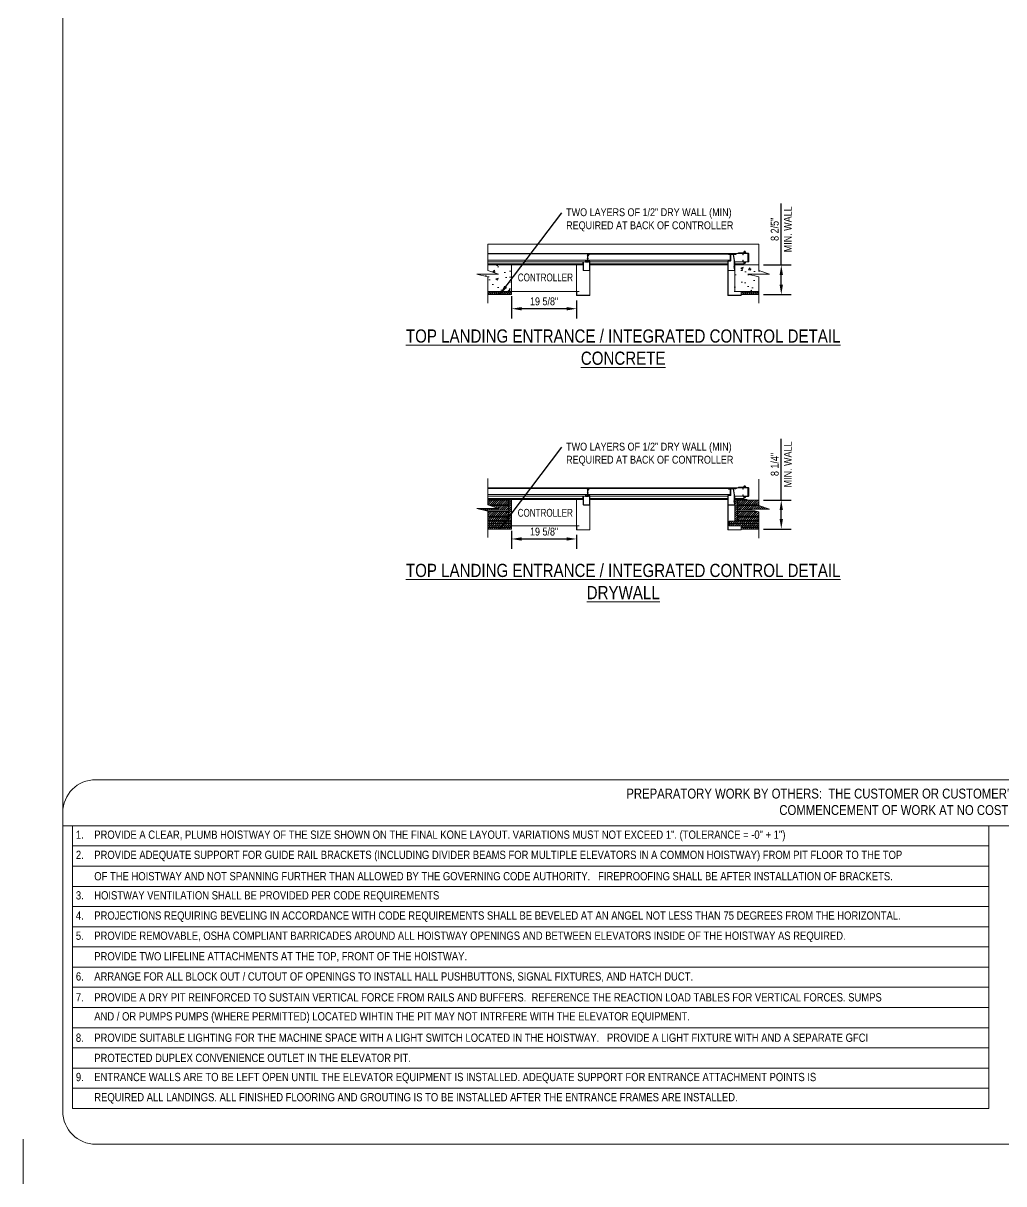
# Model space of a CAD drawing. Header units: inches. Extents: x -116 to 700, y -385 to 210.
# Drawn here: x -116.4 to 181.1, y -385 to -32.9 of the extents above; entities that cross this region are included whole.
import ezdxf
from ezdxf.enums import TextEntityAlignment as Align

# ---------------------------------------------------------------- set-up
doc = ezdxf.new("R2010")
doc.units = ezdxf.units.IN
doc.header["$MEASUREMENT"] = 0
doc.layers.get('0').update_dxf_attribs({"lineweight": 0})
for name, color, linetype, lineweight in [('kone-ARCH', 1, 'Continuous', 0), ('kone-DIMS', 7, 'Continuous', 0), ('kone-MECH', 150, 'Continuous', 0), ('kone-MISC', 11, 'Continuous', 0), ('kone-TITLEBLOCK', 100, 'Continuous', 15)]:
    doc.layers.add(name, color=color, linetype=linetype, lineweight=lineweight)
doc.styles.add('ZZ-DIMENSIONS', font='ArialN.TTF', dxfattribs={"height": 2.38})
doc.styles.add('ZZ-NOTES', font='ArialN.TTF', dxfattribs={"height": 2.375})
doc.styles.add('ZZ-TITLEBLOCK', font='ArialN.TTF', dxfattribs={"height": 3})
doc.dimstyles.new('ZZ-DIM', dxfattribs={"dimtxt": 2.38, "dimasz": 3, "dimexe": 3, "dimexo": 1.5, "dimgap": 1, "dimtad": 1, "dimdec": 3, "dimzin": 0, "dimdsep": 46, "dimlunit": 4, "dimtxsty": 'ZZ-DIMENSIONS', "dimcen": 1, "dimclrd": 256, "dimclre": 256, "dimadec": 0, "dimazin": 0, "dimtfac": 1, "dimtdec": 3, "dimtofl": 0, "dimtmove": 0, "dimatfit": 3, "dimfxl": 1, "dimfrac": 2, "dimtolj": 1, "dimtzin": 0, "dimarcsym": 0})
pattern_1 = [(45, (-220.55116, -301.3782), (-0.3197473, 0.3197473), [])]
pattern_2 = [(50, (-220.551, -301.378), (7.1726, -0.62752), [0.75, -8.25]), (355, (-220.551, -301.378), (-1.38751, 7.52192), [0.6, -6.6]), (100.4514, (-219.9534, -301.4305), (5.78509, 6.8944), [0.6374, -7.01142]), (46.1842, (-220.551, -299.378), (10.67241, -1.6552), [1.125, -12.375]), (96.6356, (-219.662, -299.516), (9.34662, 9.7412), [0.9561, -10.51714]), (351.184, (-220.551, -299.378), (9.34662, 9.7412), [0.9, -9.9]), (21, (-219.551, -299.878), (5.96907, -4.02619), [0.75, -8.25]), (326, (-219.551, -299.878), (2.43315, 7.2515), [0.6, -6.6]), (71.4514, (-219.054, -300.214), (8.40222, 3.22531), [0.6374, -7.01142]), (37.5, (-220.5512, -301.3782), (0.121599, 3.328939), [0, -6.52, 0, -6.7, 0, -6.625]), (7.5, (-220.551, -301.3782), (2.630695, 3.944117), [0, -3.82, 0, -6.37, 0, -2.525]), (327.5, (-222.7812, -301.3782), (5.338224, -0.225549), [0, -2.5, 0, -7.8, 0, -10.35]), (317.5, (-223.781, -301.378), (5.83186, 1.00105), [0, -3.25, 0, -5.18, 0, -7.35])]

# ---------------------------------------------------------------- blocks, each defined once
blk = doc.blocks.new('*T20')
at = {"layer": 'Defpoints', "color": 8, "linetype": 'ByBlock', "lineweight": 0, "transparency": 16777216}
for p, q in [((0, 0), (278, 0)), ((0, 0), (0, -85.75)), ((278, 0), (278, -85.75)), ((0, -6.125), (278, -6.125)), ((0, -12.25), (278, -12.25)), ((0, -18.375), (278, -18.375)), ((0, -24.5), (278, -24.5)), ((0, -30.625), (278, -30.625)), ((0, -36.75), (278, -36.75)), ((0, -42.875), (278, -42.875)), ((0, -49), (278, -49)), ((0, -55.125), (278, -55.125)), ((0, -61.25), (278, -61.25)), ((0, -67.375), (278, -67.375)), ((0, -73.5), (278, -73.5)), ((0, -79.625), (278, -79.625)), ((0, -85.75), (278, -85.75))]:
    blk.add_line(p, q, dxfattribs=at)
at = {"color": 0, "transparency": 16777216, "char_height": 2.5, "width": 276, "attachment_point": 4, "style": 'ZZ-NOTES'}
for s, insert in [('1.    PROVIDE A CLEAR, PLUMB HOISTWAY OF THE SIZE SHOWN ON THE FINAL KONE LAYOUT. VARIATIONS MUST NOT EXCEED 1". (TOLERANCE = -0" + 1")', (1, -3.0625)), ('2.    PROVIDE ADEQUATE SUPPORT FOR GUIDE RAIL BRACKETS (INCLUDING DIVIDER BEAMS FOR MULTIPLE ELEVATORS IN A COMMON HOISTWAY) FROM PIT FLOOR TO THE TOP ', (1, -9.1875)), ('       OF THE HOISTWAY AND NOT SPANNING FURTHER THAN ALLOWED BY THE GOVERNING CODE AUTHORITY.   FIREPROOFING SHALL BE AFTER INSTALLATION OF BRACKETS.', (1, -15.3125)), ('3.    HOISTWAY VENTILATION SHALL BE PROVIDED PER CODE REQUIREMENTS ', (1, -21.4375)), ('4.    PROJECTIONS REQUIRING BEVELING IN ACCORDANCE WITH CODE REQUIREMENTS SHALL BE BEVELED AT AN ANGEL NOT LESS THAN 75 DEGREES FROM THE HORIZONTAL.', (1, -27.5625)), ('5.    PROVIDE REMOVABLE, OSHA COMPLIANT BARRICADES AROUND ALL HOISTWAY OPENINGS AND BETWEEN ELEVATORS INSIDE OF THE HOISTWAY AS REQUIRED.', (1, -33.6875)), ('       PROVIDE TWO LIFELINE ATTACHMENTS AT THE TOP, FRONT OF THE HOISTWAY. ', (1, -39.8125)), ('6.    ARRANGE FOR ALL BLOCK OUT / CUTOUT OF OPENINGS TO INSTALL HALL PUSHBUTTONS, SIGNAL FIXTURES, AND HATCH DUCT.', (1, -45.9375)), ('7.    PROVIDE A DRY PIT REINFORCED TO SUSTAIN VERTICAL FORCE FROM RAILS AND BUFFERS.  REFERENCE THE REACTION LOAD TABLES FOR VERTICAL FORCES. SUMPS ', (1, -52.0625)), ('       AND / OR PUMPS PUMPS (WHERE PERMITTED) LOCATED WIHTIN THE PIT MAY NOT INTRFERE WITH THE ELEVATOR EQUIPMENT. ', (1, -58.1875)), ('8.    PROVIDE SUITABLE LIGHTING FOR THE MACHINE SPACE WITH A LIGHT SWITCH LOCATED IN THE HOISTWAY.   PROVIDE A LIGHT FIXTURE WITH AND A SEPARATE GFCI ', (1, -64.3125)), ('       PROTECTED DUPLEX CONVENIENCE OUTLET IN THE ELEVATOR PIT.', (1, -70.4375)), ('9.    ENTRANCE WALLS ARE TO BE LEFT OPEN UNTIL THE ELEVATOR EQUIPMENT IS INSTALLED. ADEQUATE SUPPORT FOR ENTRANCE ATTACHMENT POINTS IS ', (1, -76.5625)), ('       REQUIRED ALL LANDINGS. ALL FINISHED FLOORING AND GROUTING IS TO BE INSTALLED AFTER THE ENTRANCE FRAMES ARE INSTALLED.  ', (1, -82.6875))]:
    blk.add_mtext(s, dxfattribs=dict(at, insert=insert))
blk = doc.blocks.new('*D39')
at = {"layer": 'Defpoints', "color": 0, "transparency": 16777216}
for p in [(31.79, -114.24, 0), (51.48, -115.49, 0), (31.79, -119.51)]:
    blk.add_point(p, dxfattribs=at)
at = {"layer": 'kone-DIMS', "lineweight": -2, "transparency": 16777216}
for p, q in [((31.79, -115.74), (31.79, -122.51)), ((48.48, -119.51), (34.79, -119.51)), ((51.48, -116.99), (51.48, -122.51))]:
    blk.add_line(p, q, dxfattribs=at)
at = {"layer": 'kone-DIMS', "transparency": 16777216}
for points in [[(34.79, -119.01), (34.79, -120.01), (31.79, -119.51)], [(48.48, -119.01), (48.48, -120.01), (51.48, -119.51)]]:
    blk.add_solid(points, dxfattribs=at)
at = {"layer": 'kone-DIMS', "color": 0, "transparency": 16777216, "insert": (41.63, -117.28), "char_height": 2.38, "attachment_point": 5, "style": 'ZZ-DIMENSIONS'}
blk.add_mtext('\\A1;19 5/8"', dxfattribs=at)
blk = doc.blocks.new('*D40')
at = {"layer": 'Defpoints', "color": 0, "transparency": 16777216}
for p in [(31.79, -185.36, 0), (51.48, -186.61, 0), (51.48, -189.37)]:
    blk.add_point(p, dxfattribs=at)
at = {"layer": 'kone-DIMS', "lineweight": -2, "transparency": 16777216}
for p, q in [((31.79, -186.86), (31.79, -192.37)), ((34.79, -189.37), (48.48, -189.37)), ((51.48, -188.11), (51.48, -192.37))]:
    blk.add_line(p, q, dxfattribs=at)
at = {"layer": 'kone-DIMS', "transparency": 16777216}
for points in [[(34.79, -188.87), (34.79, -189.87), (31.79, -189.37)], [(48.48, -188.87), (48.48, -189.87), (51.48, -189.37)]]:
    blk.add_solid(points, dxfattribs=at)
at = {"layer": 'kone-DIMS', "color": 0, "transparency": 16777216, "insert": (41.63, -187.14), "char_height": 2.38, "attachment_point": 5, "style": 'ZZ-DIMENSIONS'}
blk.add_mtext('\\A1;19 5/8"', dxfattribs=at)
blk = doc.blocks.new('*D41')
at = {"layer": 'Defpoints', "color": 0, "transparency": 16777216}
for p in [(106.75, -177.59, 0), (106.75, -186.36, 0), (113.6, -186.36)]:
    blk.add_point(p, dxfattribs=at)
at = {"layer": 'kone-DIMS', "lineweight": -2, "transparency": 16777216}
for p, q in [((113.6, -177.59), (113.6, -158.96)), ((108.25, -177.59), (116.6, -177.59)), ((113.6, -183.36), (113.6, -180.59)), ((108.25, -186.36), (116.6, -186.36))]:
    blk.add_line(p, q, dxfattribs=at)
at = {"layer": 'kone-DIMS', "transparency": 16777216}
for points in [[(113.1, -180.59), (114.1, -180.59), (113.6, -177.59)], [(113.1, -183.36), (114.1, -183.36), (113.6, -186.36)]]:
    blk.add_solid(points, dxfattribs=at)
at = {"layer": 'kone-DIMS', "color": 0, "transparency": 16777216, "insert": (113.6, -166.77), "char_height": 2.38, "attachment_point": 5, "rotation": 90, "style": 'ZZ-DIMENSIONS'}
blk.add_mtext('\\A1;8 1/4"\\PMIN. WALL', dxfattribs=at)
blk = doc.blocks.new('*D42')
at = {"layer": 'Defpoints', "color": 0, "transparency": 16777216}
for p in [(106.75, -106.24, 0), (106.75, -115.24, 0), (113.6, -115.24)]:
    blk.add_point(p, dxfattribs=at)
at = {"layer": 'kone-DIMS', "lineweight": -2, "transparency": 16777216}
for p, q in [((113.6, -106.24), (113.6, -87.61)), ((108.25, -106.24), (116.6, -106.24)), ((113.6, -112.24), (113.6, -109.24)), ((108.25, -115.24), (116.6, -115.24))]:
    blk.add_line(p, q, dxfattribs=at)
at = {"layer": 'kone-DIMS', "transparency": 16777216}
for points in [[(113.1, -109.24), (114.1, -109.24), (113.6, -106.24)], [(113.1, -112.24), (114.1, -112.24), (113.6, -115.24)]]:
    blk.add_solid(points, dxfattribs=at)
at = {"layer": 'kone-DIMS', "color": 0, "transparency": 16777216, "insert": (113.6, -95.42), "char_height": 2.38, "attachment_point": 5, "rotation": 90, "style": 'ZZ-DIMENSIONS'}
blk.add_mtext('\\A1;8 2/5"\\PMIN. WALL', dxfattribs=at)

msp = doc.modelspace()

# ---------------------------------------------------------------- hatches: boundary and pattern name
at = {"layer": 'kone-MISC'}
h = msp.add_hatch(dxfattribs=at)
h.set_pattern_fill('AR-CONC', color=256, style=0)
h.set_pattern_definition(pattern_2)
h.paths.add_polyline_path([(31.7909, -106.2381), (24.5198, -106.2381), (24.5198, -107.9001), (27.7838, -108.9881), (21.2558, -108.9881), (24.5198, -109.8041), (24.5198, -114.2381), (31.7909, -114.2381)])
h = msp.add_hatch(dxfattribs=at)
h.set_pattern_fill('AR-CONC', color=256, style=0)
h.set_pattern_definition(pattern_2)
h.paths.add_polyline_path([(106.7472, -109.8041), (103.4832, -108.9881), (110.0112, -108.9881), (106.7472, -107.9001), (106.7472, -106.2381), (99.476, -106.2381), (99.476, -106.652, -0.16843014), (99.476, -106.8951), (99.476, -114.2381), (106.7472, -114.2381)])
h = msp.add_hatch(dxfattribs=at)
h.set_pattern_fill('ANSI31', color=256, scale=3.617528, style=0)
h.set_pattern_definition(pattern_1)
h.paths.add_polyline_path([(31.7909, -114.2381), (24.5198, -114.2381), (24.5198, -114.7381), (31.7909, -114.7381)])
h.paths.add_polyline_path([(31.7909, -114.7381), (24.5198, -114.7381), (24.5198, -115.2381), (31.7909, -115.2381)])
h = msp.add_hatch(dxfattribs=at)
h.set_pattern_fill('ANSI31', color=256, scale=3.617528, style=0)
h.set_pattern_definition(pattern_1)
h.paths.add_polyline_path([(106.7472, -114.2381), (101.476, -114.2381), (101.476, -114.7381), (106.7472, -114.7381)])
h.paths.add_polyline_path([(106.7472, -114.7381), (101.476, -114.7381), (101.476, -115.2381), (106.7472, -115.2381)])
h = msp.add_hatch(dxfattribs=at)
h.set_pattern_fill('ANSI31', color=256, scale=3.617528, style=0)
h.set_pattern_definition(pattern_1)
h.paths.add_polyline_path([(30.8602, -179.2445), (25.1994, -179.2445), (27.7838, -180.106), (21.2558, -180.106), (23.5023, -180.6676), (30.8602, -180.6676)])
h.paths.add_polyline_path([(24.5198, -180.9984), (24.5198, -182.4215), (30.8602, -182.4215), (30.8602, -180.9984)])
h.paths.add_polyline_path([(30.8602, -183.7396), (30.8602, -182.7523), (24.5198, -182.7523), (24.5198, -183.7396)])
h = msp.add_hatch(dxfattribs=at)
h.set_pattern_fill('ANSI31', color=256, scale=3.617528, style=0)
h.set_pattern_definition(pattern_1)
h.paths.add_polyline_path([(24.5198, -177.5887), (24.5198, -179.0118), (30.8602, -179.0118), (30.8602, -177.5887)])
h = msp.add_hatch(dxfattribs=at)
h.set_pattern_fill('ANSI31', color=256, scale=3.617528, style=0)
h.set_pattern_definition(pattern_1)
h.paths.add_polyline_path([(30.9766, -177.356), (31.5324, -177.356, -0.41421356), (31.7909, -177.6145), (31.7909, -183.9599), (30.8602, -183.9599, 0.41421356), (30.9766, -183.8436)])
h = msp.add_hatch(dxfattribs=at)
h.set_pattern_fill('ANSI31', color=256, scale=3.617528, style=0)
h.set_pattern_definition(pattern_1)
h.paths.add_polyline_path([(100.2903, -183.8436, 0.41421356), (100.4067, -183.9599), (99.476, -183.9599), (99.476, -177.6145, -0.41421356), (99.7345, -177.356), (100.2903, -177.356)])
h = msp.add_hatch(dxfattribs=at)
h.set_pattern_fill('ANSI31', color=256, scale=3.617528, style=0)
h.set_pattern_definition(pattern_1)
h.paths.add_polyline_path([(106.7472, -179.0118), (106.7472, -177.5887), (100.4067, -177.5887), (100.4067, -179.0118)])
h = msp.add_hatch(dxfattribs=at)
h.set_pattern_fill('ANSI31', color=256, scale=3.617528, style=0)
h.set_pattern_definition(pattern_1)
h.paths.add_polyline_path([(104.799, -180.6676), (103.4832, -180.3387), (110.0112, -180.3387), (106.7288, -179.2445), (100.4067, -179.2445), (100.4067, -180.6676)])
h.paths.add_polyline_path([(100.4067, -180.9984), (100.4067, -182.4215), (106.7472, -182.4215), (106.7472, -181.1547), (106.1223, -180.9984)])
h.paths.add_polyline_path([(106.7472, -183.7396), (106.7472, -182.7523), (100.4067, -182.7523), (100.4067, -183.7396)])
h = msp.add_hatch(dxfattribs=at)
h.set_pattern_fill('ANSI31', color=256, scale=3.617528, style=0)
h.set_pattern_definition(pattern_1)
h.paths.add_polyline_path([(24.5198, -183.9599), (24.5198, -184.6509), (31.7909, -184.658), (31.7909, -183.9599)])
h.paths.add_polyline_path([(24.5198, -184.6509), (24.5198, -185.356), (31.7909, -185.356), (31.7909, -184.658)])
h = msp.add_hatch(dxfattribs=at)
h.set_pattern_fill('ANSI31', color=256, scale=3.617528, style=0)
h.set_pattern_definition([(45, (-220.55116, -372.4961), (-0.3197473, 0.3197473), [])])
h.paths.add_polyline_path([(31.7909, -185.356), (24.5198, -185.356), (24.5198, -185.856), (31.7909, -185.856)])
h.paths.add_polyline_path([(31.7909, -185.856), (24.5198, -185.856), (24.5198, -186.356), (31.7909, -186.356)])
h = msp.add_hatch(dxfattribs=at)
h.set_pattern_fill('ANSI31', color=256, scale=3.617528, style=0)
h.set_pattern_definition(pattern_1)
h.paths.add_polyline_path([(108.5887, -185.531), (106.572, -185.531), (106.572, -185.181), (108.5887, -185.181)], flags=9)
h.paths.add_polyline_path([(106.7472, -184.6501), (106.7472, -183.9599), (97.776, -183.9599), (97.776, -184.6501)])
h.paths.add_polyline_path([(106.7472, -185.356), (106.7472, -184.6501), (97.776, -184.6501), (97.776, -185.356)])
h = msp.add_hatch(dxfattribs=at)
h.set_pattern_fill('ANSI31', color=256, scale=3.617528, style=0)
h.set_pattern_definition([(45, (-220.55116, -372.4961), (-0.3197473, 0.3197473), [])])
h.paths.add_polyline_path([(106.7472, -185.356), (101.476, -185.356), (101.476, -185.856), (106.7472, -185.856)])
h.paths.add_polyline_path([(106.7472, -185.856), (101.476, -185.856), (101.476, -186.356), (106.7472, -186.356)])

# ---------------------------------------------------------------- linework, layer by layer
msp.add_line((-116.4211, -385.0128), (-116.4211, -371.5219))
at = {"layer": 'kone-ARCH'}
for p, q in [((24.5198, -105.2381), (54.1984, -105.2381)), ((53.3874, -106.2381), (53.3874, -105.2381)), ((24.5198, -105.9231), (53.3874, -105.9231)), ((53.3874, -106.2381), (24.5198, -106.2381)), ((24.5198, -106.2381), (31.7909, -106.2381)), ((31.7909, -106.2381), (31.7909, -115.2381)), ((51.4759, -114.2381), (51.4759, -106.2381)), ((99.476, -106.2381), (99.476, -114.2381)), ((106.7472, -106.2381), (99.476, -106.2381)), ((102.2909, -106.2381), (99.5606, -106.2381)), ((31.7909, -114.2381), (24.5198, -114.2381)), ((31.7909, -114.7381), (24.5198, -114.7381)), ((31.7909, -115.2381), (24.5198, -115.2381)), ((51.4759, -114.2381), (31.7909, -114.2381)), ((99.476, -114.2381), (106.7472, -114.2381)), ((101.476, -114.7381), (106.7472, -114.7381)), ((101.476, -115.2381), (106.7472, -115.2381)), ((53.3874, -177.356), (24.5198, -177.356)), ((30.8602, -177.5887), (24.5198, -177.5887)), ((24.5198, -179.0118), (30.8602, -179.0118)), ((30.8602, -179.2445), (25.1994, -179.2445)), ((30.8602, -179.0118), (29.0955, -179.0118)), ((30.8602, -177.5887), (30.8602, -179.0118)), ((30.8602, -180.6676), (30.8602, -179.2445)), ((30.9766, -183.8436), (30.9766, -177.356)), ((30.9766, -177.356), (31.7909, -177.356)), ((31.7909, -183.9599), (31.7909, -177.356)), ((51.4759, -185.356), (51.4759, -177.356)), ((100.2903, -177.356), (99.476, -177.356)), ((99.476, -183.9599), (99.476, -177.356)), ((100.2903, -183.9599), (100.2903, -177.356)), ((100.4067, -179.0118), (100.4067, -177.5887)), ((100.4067, -177.5887), (106.7472, -177.5887)), ((100.4067, -179.0118), (106.7472, -179.0118)), ((100.4067, -179.2445), (106.7472, -179.2445)), ((100.4067, -180.6676), (100.4067, -179.2445)), ((30.8602, -180.6676), (23.5023, -180.6676)), ((30.8602, -180.9984), (24.5198, -180.9984)), ((30.8602, -182.4215), (24.5198, -182.4215)), ((30.8602, -182.7523), (24.5198, -182.7523)), ((30.8602, -182.4215), (30.8602, -180.9984)), ((30.8602, -183.7396), (30.8602, -182.7523)), ((100.4067, -180.6676), (104.799, -180.6676)), ((100.4067, -180.9984), (106.1223, -180.9984)), ((100.4067, -182.4215), (100.4067, -180.9984)), ((100.4067, -182.4215), (106.7472, -182.4215)), ((100.4067, -182.7523), (106.7472, -182.7523)), ((100.4067, -183.7396), (100.4067, -182.7523)), ((24.5198, -183.7396), (30.8602, -183.7396)), ((31.7909, -183.9599), (24.5198, -183.9599)), ((31.7909, -184.6501), (24.5198, -184.6501)), ((24.5198, -185.356), (31.7909, -185.356)), ((31.7909, -185.356), (24.5198, -185.356)), ((31.7909, -185.856), (24.5198, -185.856)), ((31.7909, -186.356), (24.5198, -186.356)), ((31.7909, -183.9599), (31.7909, -186.356)), ((31.7909, -185.356), (51.4759, -185.356)), ((97.776, -183.9599), (106.7472, -183.9599)), ((97.776, -183.9599), (97.776, -185.356)), ((97.776, -184.6501), (106.7472, -184.6501)), ((106.7472, -185.356), (97.776, -185.356)), ((106.7472, -183.7396), (100.4067, -183.7396)), ((101.476, -185.856), (106.7472, -185.856)), ((101.476, -186.356), (106.7472, -186.356))]:
    msp.add_line(p, q, dxfattribs=at)
for points in [[(24.5198, -99.9001), (24.5198, -107.9001), (27.7838, -108.9881), (21.2558, -108.9881), (24.5198, -109.8041), (24.5198, -117.8041)], [(24.5198, -99.9001), (24.5198, -107.9001), (27.7838, -108.9881), (21.2558, -108.9881), (24.5198, -109.8041), (24.5198, -117.8041)], [(106.7472, -99.9001), (106.7472, -107.9001), (110.0112, -108.9881), (103.4832, -108.9881), (106.7472, -109.8041), (106.7472, -117.8041)], [(106.7472, -99.9001), (106.7472, -107.9001), (110.0112, -108.9881), (103.4832, -108.9881), (106.7472, -109.8041), (106.7472, -117.8041)], [(24.5198, -171.018), (24.5198, -179.018), (27.7838, -180.106), (21.2558, -180.106), (24.5198, -180.922), (24.5198, -188.922)], [(24.5198, -171.018), (24.5198, -179.018), (27.7838, -180.106), (21.2558, -180.106), (24.5198, -180.922), (24.5198, -188.922)], [(106.7472, -171.2507), (106.7472, -179.2507), (110.0112, -180.3387), (103.4832, -180.3387), (106.7472, -181.1547), (106.7472, -189.1547)]]:
    msp.add_lwpolyline(points, dxfattribs=at)
at = {"layer": 'kone-MECH'}
for p, q in [((102.3635, -102.0885), (102.3333, -102.1187)), ((102.6181, -102.0885), (102.3635, -102.0885)), ((102.6181, -102.0885), (102.6483, -102.1187)), ((53.5094, -105.2381), (53.5094, -107.8365)), ((53.5488, -107.8365), (53.5488, -105.2381)), ((54.1984, -104.8647), (54.1984, -105.2387)), ((54.2575, -105.2387), (54.2575, -104.8647)), ((54.7299, -104.7465), (54.3165, -104.7465)), ((54.3165, -104.8056), (54.3165, -104.8066)), ((54.3165, -104.8066), (54.4543, -104.8066)), ((55.1433, -105.2977), (54.3165, -105.2977)), ((54.3165, -105.3568), (55.1433, -105.3568)), ((54.4543, -104.8066), (54.7299, -104.8066)), ((54.4543, -104.8066), (54.4543, -104.8066)), ((55.3598, -105.0019), (54.661, -105.0019)), ((54.661, -105.0413), (55.3598, -105.0413)), ((55.0055, -105.0609), (54.661, -105.0609)), ((54.661, -105.1003), (55.0055, -105.1003)), ((54.7575, -104.0899), (54.7693, -104.0899)), ((54.7575, -104.4178), (54.7575, -104.0899)), ((54.7575, -104.4178), (54.7693, -104.4178)), ((54.7693, -104.4178), (54.7693, -104.0899)), ((54.7693, -104.368), (54.789, -104.368)), ((54.7693, -104.3877), (54.789, -104.3877)), ((54.7693, -104.4074), (54.789, -104.4074)), ((54.789, -103.1521), (54.789, -104.6875)), ((54.848, -103.1521), (54.789, -103.1521)), ((54.848, -102.9546), (54.848, -104.6869)), ((54.848, -104.6875), (54.848, -103.1521)), ((54.8874, -104.6869), (54.8874, -102.9546)), ((54.8874, -103.2712), (54.9189, -103.2712)), ((54.8874, -103.4286), (54.9189, -103.4286)), ((54.8874, -104.3719), (54.8874, -104.1358)), ((54.8874, -104.1751), (54.8874, -104.1751)), ((54.8874, -104.3326), (54.8874, -104.3326)), ((54.8874, -104.368), (54.8874, -104.368)), ((54.9189, -103.468), (54.9189, -103.2318)), ((55.3953, -102.8365), (54.9661, -102.8365)), ((54.9661, -102.8759), (55.3953, -102.8759)), ((97.9898, -104.7657), (54.9661, -104.7657)), ((54.9661, -104.805), (97.9898, -104.805)), ((54.9858, -102.8956), (54.9858, -102.9822)), ((54.9858, -102.8956), (97.9701, -102.8956)), ((54.9858, -102.9822), (97.9701, -102.9822)), ((55.0055, -105.1003), (55.0055, -105.0609)), ((55.0374, -104.344), (55.0374, -104.1637)), ((55.0449, -102.8838), (55.0449, -102.9231)), ((55.3953, -102.8838), (55.0449, -102.8838)), ((55.0449, -102.9231), (55.3953, -102.9231)), ((55.0689, -103.4401), (55.0689, -103.2597)), ((55.1319, -103.1165), (55.3122, -103.1165)), ((55.1433, -105.3568), (55.1433, -105.2977)), ((55.4386, -102.8759), (55.4384, -102.8759)), ((55.4386, -105.12), (55.4386, -107.8365)), ((55.474, -115.4373), (55.474, -105.0806)), ((55.5298, -105.0806), (55.474, -105.0806)), ((55.4779, -107.8365), (55.4779, -105.12)), ((55.5298, -115.4931), (55.5298, -105.0806)), ((97.4222, -105.0806), (97.478, -105.0806)), ((97.4222, -115.4931), (97.4222, -105.0806)), ((97.4779, -105.0806), (97.4779, -107.8759)), ((97.478, -115.4373), (97.478, -105.0806)), ((97.5175, -102.8759), (97.5173, -102.8759)), ((97.5173, -107.8759), (97.5173, -105.0806)), ((98.1866, -105.0019), (97.5567, -105.0019)), ((97.5567, -105.0413), (98.1866, -105.0413)), ((97.9898, -102.8365), (97.5606, -102.8365)), ((97.5606, -102.8759), (97.9898, -102.8759)), ((97.911, -102.8838), (97.5606, -102.8838)), ((97.5606, -102.9231), (97.911, -102.9231)), ((97.5699, -102.8247), (97.5699, -102.8365)), ((97.5699, -102.8247), (97.8978, -102.8247)), ((97.6437, -103.1047), (97.824, -103.1047)), ((97.8978, -102.8247), (97.8978, -102.8365)), ((97.911, -102.9231), (97.911, -102.8838)), ((97.911, -102.8956), (97.9701, -102.8956)), ((97.9701, -102.8956), (97.9701, -102.9822)), ((98.0685, -102.9546), (98.0685, -104.6869)), ((98.1079, -104.6869), (98.1079, -102.9546)), ((98.226, -102.9153), (98.226, -104.9625)), ((98.2653, -104.9625), (98.2653, -102.9153)), ((99.0035, -102.8365), (98.3047, -102.8365)), ((98.3047, -102.8759), (99.0035, -102.8759)), ((98.4228, -102.935), (98.3638, -102.935)), ((98.3638, -102.935), (98.3638, -103.0137)), ((98.3638, -103.0137), (98.4603, -103.0137)), ((98.4228, -102.8956), (98.4228, -102.935)), ((99.0035, -102.8956), (98.4228, -102.8956)), ((98.4228, -102.935), (99.0035, -102.935)), ((98.4603, -103.0137), (98.9741, -103.0137)), ((99.7417, -102.935), (99.0035, -102.935)), ((99.052, -103.0804), (99.3274, -104.8597)), ((99.1105, -103.0137), (99.7417, -103.0137)), ((99.1298, -103.0683), (99.4052, -104.8477)), ((99.3283, -104.8718), (99.3283, -107.3837)), ((99.4071, -106.2617), (99.4071, -104.8718)), ((100.6705, -102.5907), (99.7695, -102.9299)), ((100.6982, -102.6644), (99.7972, -103.0036)), ((102.9445, -102.5806), (100.726, -102.5806)), ((100.726, -102.6594), (102.135, -102.6594)), ((101.9775, -102.8168), (101.9775, -103.1633)), ((101.9775, -103.1633), (102.0563, -103.1633)), ((101.9775, -104.8125), (101.9775, -105.1594)), ((102.0563, -104.8125), (101.9775, -104.8125)), ((102.0563, -103.1633), (102.0563, -102.8168)), ((102.0563, -105.1594), (102.0563, -104.8125)), ((103.5724, -102.6594), (102.135, -102.6594)), ((102.135, -102.7381), (103.5724, -102.7381)), ((103.5724, -105.2381), (102.135, -105.2381)), ((102.135, -105.3168), (103.5724, -105.3168)), ((102.1953, -102.4768), (102.1657, -102.4906)), ((102.1657, -102.4906), (102.8159, -102.4906)), ((102.1657, -105.4069), (102.8159, -105.4069)), ((102.1953, -105.4207), (102.1657, -105.4069)), ((102.1953, -102.4768), (102.3304, -102.4768)), ((102.1953, -105.4207), (102.3304, -105.4207)), ((102.2349, -102.2657), (102.1957, -102.2883)), ((102.1957, -102.4768), (102.1957, -102.2883)), ((102.1957, -105.4207), (102.1957, -105.6092)), ((102.2349, -105.6318), (102.1957, -105.6092)), ((102.2349, -102.2657), (102.263, -102.2657)), ((102.2349, -105.6318), (102.263, -105.6318)), ((102.263, -102.2657), (102.4779, -102.2657)), ((102.263, -105.6318), (102.4779, -105.6318)), ((102.3304, -102.4768), (102.3304, -102.2885)), ((102.3304, -102.4768), (102.6255, -102.4768)), ((102.3304, -105.4207), (102.3304, -105.609)), ((102.3304, -105.4207), (102.6255, -105.4207)), ((102.3333, -102.2657), (102.3333, -102.1187)), ((102.3333, -102.1187), (102.6483, -102.1187)), ((102.3333, -105.6318), (102.3333, -105.7788)), ((102.4779, -102.2657), (102.7057, -102.2657)), ((102.4779, -105.6318), (102.7057, -105.6318)), ((102.6255, -102.4768), (102.6255, -102.2885)), ((102.6255, -102.4768), (102.7859, -102.4768)), ((102.6255, -105.4207), (102.6255, -105.609)), ((102.6255, -105.4207), (102.7859, -105.4207)), ((102.6483, -102.2657), (102.6483, -102.1187)), ((102.6483, -105.6318), (102.6483, -105.7788)), ((102.7057, -102.2657), (102.7467, -102.2657)), ((102.7057, -105.6318), (102.7467, -105.6318)), ((102.7467, -102.2657), (102.7859, -102.2883)), ((102.7467, -105.6318), (102.7859, -105.6092)), ((102.7859, -102.4768), (102.7859, -102.2883)), ((102.7859, -102.4768), (102.7863, -102.4768)), ((102.7859, -105.4207), (102.7859, -105.6092)), ((102.7859, -105.4207), (102.7863, -105.4207)), ((102.7863, -102.4768), (102.8159, -102.4906)), ((102.7863, -105.4207), (102.8159, -105.4069)), ((102.9445, -102.5806), (102.9445, -102.6594)), ((103.6512, -102.8168), (103.6512, -105.1594)), ((103.7299, -105.1594), (103.7299, -102.8168)), ((55.3598, -107.9153), (53.6275, -107.9153)), ((53.6275, -107.9546), (55.3598, -107.9546)), ((99.3677, -107.9153), (97.5567, -107.9153)), ((97.5567, -107.9546), (99.3677, -107.9546)), ((99.1783, -106.6834), (99.1783, -106.8637)), ((99.3283, -106.6555), (99.3283, -106.8916)), ((99.3283, -106.6948), (99.3283, -106.6948)), ((99.3283, -106.8523), (99.3283, -106.8523)), ((99.3283, -107.3837), (99.4071, -107.3837)), ((99.4465, -106.2617), (99.4071, -106.2617)), ((99.4071, -106.2617), (99.4071, -107.8759)), ((99.4465, -107.8759), (99.4465, -106.2617)), ((99.4583, -106.6096), (99.4465, -106.6096)), ((99.4583, -106.9375), (99.4465, -106.9375)), ((99.4583, -106.6096), (99.4583, -106.9375)), ((102.3333, -105.7788), (102.6483, -105.7788)), ((102.3635, -105.809), (102.3333, -105.7788)), ((102.6181, -105.809), (102.3635, -105.809)), ((102.6181, -105.809), (102.6483, -105.7788)), ((52.3112, -114.2381), (51.4759, -114.2381)), ((51.4759, -114.2381), (51.4759, -115.4931)), ((51.4759, -115.4931), (55.5298, -115.4931)), ((52.3112, -114.2939), (51.5317, -114.2939)), ((51.5317, -114.2939), (51.5317, -115.4373)), ((51.5317, -115.4373), (55.474, -115.4373)), ((52.3112, -114.2381), (52.3112, -114.2939)), ((101.476, -115.4931), (97.4222, -115.4931)), ((101.4202, -115.4373), (97.478, -115.4373)), ((100.6407, -114.2381), (100.6407, -114.2939)), ((100.6407, -114.2381), (101.476, -114.2381)), ((100.6407, -114.2939), (101.4202, -114.2939)), ((101.4202, -114.2939), (101.4202, -115.4373)), ((101.476, -114.2381), (101.476, -115.4931)), ((54.1984, -175.9825), (54.1984, -176.3566)), ((54.2575, -176.3566), (54.2575, -175.9825)), ((54.7299, -175.8644), (54.3165, -175.8644)), ((54.3165, -175.9235), (54.3165, -175.9245)), ((54.3165, -175.9245), (54.4543, -175.9245)), ((54.4543, -175.9245), (54.7299, -175.9245)), ((54.4543, -175.9245), (54.4543, -175.9245)), ((54.7575, -175.2078), (54.7693, -175.2078)), ((54.7575, -175.5357), (54.7575, -175.2078)), ((54.7575, -175.5357), (54.7693, -175.5357)), ((54.7693, -175.5357), (54.7693, -175.2078)), ((54.7693, -175.4859), (54.789, -175.4859)), ((54.7693, -175.5056), (54.789, -175.5056)), ((54.7693, -175.5253), (54.789, -175.5253)), ((54.789, -174.2699), (54.789, -175.8054)), ((54.848, -174.2699), (54.789, -174.2699)), ((54.848, -174.0725), (54.848, -175.8048)), ((54.848, -175.8054), (54.848, -174.2699)), ((54.8874, -175.8048), (54.8874, -174.0725)), ((54.8874, -174.3891), (54.9189, -174.3891)), ((54.8874, -174.5465), (54.9189, -174.5465)), ((54.8874, -175.4898), (54.8874, -175.2537)), ((54.8874, -175.293), (54.8874, -175.293)), ((54.8874, -175.4505), (54.8874, -175.4505)), ((54.8874, -175.4859), (54.8874, -175.4859)), ((54.9189, -174.5859), (54.9189, -174.3497)), ((55.3953, -173.9544), (54.9661, -173.9544)), ((54.9661, -173.9938), (55.3953, -173.9938)), ((97.9898, -175.8836), (54.9661, -175.8836)), ((54.9661, -175.9229), (97.9898, -175.9229)), ((54.9858, -174.0135), (54.9858, -174.1001)), ((54.9858, -174.0135), (97.9701, -174.0135)), ((54.9858, -174.1001), (97.9701, -174.1001)), ((55.0374, -175.4619), (55.0374, -175.2816)), ((55.0449, -174.0017), (55.0449, -174.041)), ((55.3953, -174.0017), (55.0449, -174.0017)), ((55.0449, -174.041), (55.3953, -174.041)), ((55.0689, -174.558), (55.0689, -174.3776)), ((55.1319, -174.2344), (55.3122, -174.2344)), ((55.4386, -173.9938), (55.4384, -173.9938)), ((97.5175, -173.9938), (97.5173, -173.9938)), ((97.9898, -173.9544), (97.5606, -173.9544)), ((97.5606, -173.9938), (97.9898, -173.9938)), ((97.911, -174.0017), (97.5606, -174.0017)), ((97.5606, -174.041), (97.911, -174.041)), ((97.5699, -173.9426), (97.5699, -173.9544)), ((97.5699, -173.9426), (97.8978, -173.9426)), ((97.6437, -174.2226), (97.824, -174.2226)), ((97.8978, -173.9426), (97.8978, -173.9544)), ((97.911, -174.041), (97.911, -174.0017)), ((97.911, -174.0135), (97.9701, -174.0135)), ((97.9701, -174.0135), (97.9701, -174.1001)), ((98.0685, -174.0725), (98.0685, -175.8048)), ((98.1079, -175.8048), (98.1079, -174.0725)), ((98.226, -174.0332), (98.226, -176.0804)), ((98.2653, -176.0804), (98.2653, -174.0332)), ((99.0035, -173.9544), (98.3047, -173.9544)), ((98.3047, -173.9938), (99.0035, -173.9938)), ((98.4228, -174.0528), (98.3638, -174.0528)), ((98.3638, -174.0528), (98.3638, -174.1316)), ((98.3638, -174.1316), (98.4603, -174.1316)), ((98.4228, -174.0135), (98.4228, -174.0528)), ((99.0035, -174.0135), (98.4228, -174.0135)), ((98.4228, -174.0528), (99.0035, -174.0528)), ((98.4603, -174.1316), (98.9741, -174.1316)), ((99.7417, -174.0528), (99.0035, -174.0528)), ((99.052, -174.1983), (99.3274, -175.9776)), ((99.1105, -174.1316), (99.7417, -174.1316)), ((99.1298, -174.1862), (99.4052, -175.9656)), ((99.3283, -175.9897), (99.3283, -178.5016)), ((99.4071, -177.3796), (99.4071, -175.9897)), ((100.6705, -173.7086), (99.7695, -174.0478)), ((100.6982, -173.7823), (99.7972, -174.1215)), ((102.9445, -173.6985), (100.726, -173.6985)), ((100.726, -173.7773), (102.135, -173.7773)), ((101.9775, -173.9347), (101.9775, -174.2812)), ((101.9775, -174.2812), (102.0563, -174.2812)), ((101.9775, -175.9304), (101.9775, -176.2773)), ((102.0563, -175.9304), (101.9775, -175.9304)), ((102.0563, -174.2812), (102.0563, -173.9347)), ((102.0563, -176.2773), (102.0563, -175.9304)), ((103.5724, -173.7773), (102.135, -173.7773)), ((102.135, -173.856), (103.5724, -173.856)), ((102.1953, -173.5947), (102.1657, -173.6085)), ((102.1657, -173.6085), (102.8159, -173.6085)), ((102.1953, -173.5947), (102.3304, -173.5947)), ((102.2349, -173.3836), (102.1957, -173.4062)), ((102.1957, -173.5947), (102.1957, -173.4062)), ((102.2349, -173.3836), (102.263, -173.3836)), ((102.263, -173.3836), (102.4779, -173.3836)), ((102.3304, -173.5947), (102.3304, -173.4064)), ((102.3304, -173.5947), (102.6255, -173.5947)), ((102.3635, -173.2064), (102.3333, -173.2366)), ((102.3333, -173.3836), (102.3333, -173.2366)), ((102.3333, -173.2366), (102.6483, -173.2366)), ((102.6181, -173.2064), (102.3635, -173.2064)), ((102.4779, -173.3836), (102.7057, -173.3836)), ((102.6181, -173.2064), (102.6483, -173.2366)), ((102.6255, -173.5947), (102.6255, -173.4064)), ((102.6255, -173.5947), (102.7859, -173.5947)), ((102.6483, -173.3836), (102.6483, -173.2366)), ((102.7057, -173.3836), (102.7467, -173.3836)), ((102.7467, -173.3836), (102.7859, -173.4062)), ((102.7859, -173.5947), (102.7859, -173.4062)), ((102.7859, -173.5947), (102.7863, -173.5947)), ((102.7863, -173.5947), (102.8159, -173.6085)), ((102.9445, -173.6985), (102.9445, -173.7773)), ((103.6512, -173.9347), (103.6512, -176.2773)), ((103.7299, -176.2773), (103.7299, -173.9347)), ((28.0216, -177.356), (28.0216, -177.4142)), ((30.8602, -177.356), (28.0216, -177.356)), ((30.8361, -177.4142), (28.0216, -177.4142)), ((30.9184, -183.8195), (30.9184, -177.4964)), ((53.3874, -177.356), (53.3874, -176.356)), ((53.5094, -176.356), (53.5094, -178.9544)), ((53.5488, -178.9544), (53.5488, -176.356)), ((55.3598, -179.0332), (53.6275, -179.0332)), ((53.6275, -179.0725), (55.3598, -179.0725)), ((55.1433, -176.4156), (54.3165, -176.4156)), ((54.3165, -176.4747), (54.3165, -176.4757)), ((54.3165, -176.4747), (55.1433, -176.4747)), ((54.3165, -176.4757), (54.8372, -176.4757)), ((55.3598, -176.1198), (54.661, -176.1198)), ((54.661, -176.1592), (55.3598, -176.1592)), ((55.0055, -176.1788), (54.661, -176.1788)), ((54.661, -176.2182), (55.0055, -176.2182)), ((55.0055, -176.2182), (55.0055, -176.1788)), ((55.1433, -176.4747), (55.1433, -176.4156)), ((55.4386, -176.2379), (55.4386, -178.9544)), ((55.474, -186.5552), (55.474, -176.1985)), ((55.5298, -176.1985), (55.474, -176.1985)), ((55.4779, -178.9544), (55.4779, -176.2379)), ((55.5298, -186.611), (55.5298, -176.1985)), ((97.4222, -176.1985), (97.478, -176.1985)), ((97.4222, -186.611), (97.4222, -176.1985)), ((97.4779, -176.1985), (97.4779, -178.9938)), ((97.478, -186.5552), (97.478, -176.1985)), ((97.5173, -178.9938), (97.5173, -176.1985)), ((98.1866, -176.1198), (97.5567, -176.1198)), ((97.5567, -176.1592), (98.1866, -176.1592)), ((99.3677, -179.0332), (97.5567, -179.0332)), ((97.5567, -179.0725), (99.3677, -179.0725)), ((99.1783, -177.8013), (99.1783, -177.9816)), ((99.3283, -177.7734), (99.3283, -178.0095)), ((99.3283, -177.8127), (99.3283, -177.8127)), ((99.3283, -177.9702), (99.3283, -177.9702)), ((99.3283, -178.5016), (99.4071, -178.5016)), ((99.4465, -177.3796), (99.4071, -177.3796)), ((99.4071, -177.3796), (99.4071, -178.9938)), ((99.4465, -178.9938), (99.4465, -177.3796)), ((99.4583, -177.7275), (99.4465, -177.7275)), ((99.4583, -178.0554), (99.4465, -178.0554)), ((99.4583, -177.7275), (99.4583, -178.0554)), ((100.3485, -183.8195), (100.3485, -177.4964)), ((100.4067, -177.356), (103.2454, -177.356)), ((100.4308, -177.4142), (103.2454, -177.4142)), ((103.5724, -176.356), (102.135, -176.356)), ((102.135, -176.4347), (103.5724, -176.4347)), ((102.1657, -176.5248), (102.8159, -176.5248)), ((102.1953, -176.5386), (102.1657, -176.5248)), ((102.1953, -176.5386), (102.3304, -176.5386)), ((102.1957, -176.5386), (102.1957, -176.7271)), ((102.2349, -176.7497), (102.1957, -176.7271)), ((102.2349, -176.7497), (102.263, -176.7497)), ((102.263, -176.7497), (102.4779, -176.7497)), ((102.3304, -176.5386), (102.3304, -176.7268)), ((102.3304, -176.5386), (102.6255, -176.5386)), ((102.3333, -176.7497), (102.3333, -176.8967)), ((102.3333, -176.8967), (102.6483, -176.8967)), ((102.3635, -176.9269), (102.3333, -176.8967)), ((102.6181, -176.9269), (102.3635, -176.9269)), ((102.4779, -176.7497), (102.7057, -176.7497)), ((102.6181, -176.9269), (102.6483, -176.8967)), ((102.6255, -176.5386), (102.6255, -176.7268)), ((102.6255, -176.5386), (102.7859, -176.5386)), ((102.6483, -176.7497), (102.6483, -176.8967)), ((102.7057, -176.7497), (102.7467, -176.7497)), ((102.7467, -176.7497), (102.7859, -176.7271)), ((102.7859, -176.5386), (102.7859, -176.7271)), ((102.7859, -176.5386), (102.7863, -176.5386)), ((102.7863, -176.5386), (102.8159, -176.5248)), ((103.2454, -177.356), (103.2454, -177.4142)), ((29.4991, -183.9018), (29.4991, -183.9599)), ((29.4991, -183.9018), (30.8361, -183.9018)), ((52.3112, -185.356), (51.4759, -185.356)), ((51.4759, -185.356), (51.4759, -186.611)), ((51.4759, -186.611), (55.5298, -186.611)), ((52.3112, -185.4118), (51.5317, -185.4118)), ((51.5317, -185.4118), (51.5317, -186.5552)), ((51.5317, -186.5552), (55.474, -186.5552)), ((52.3112, -185.356), (52.3112, -185.4118)), ((101.476, -186.611), (97.4222, -186.611)), ((101.4202, -186.5552), (97.478, -186.5552)), ((101.7679, -183.9018), (100.4308, -183.9018)), ((100.6407, -185.356), (100.6407, -185.4118)), ((100.6407, -185.356), (101.476, -185.356)), ((100.6407, -185.4118), (101.4202, -185.4118)), ((101.4202, -185.4118), (101.4202, -186.5552)), ((101.476, -185.356), (101.476, -186.611)), ((101.7679, -183.9018), (101.7679, -183.9599))]:
    msp.add_line(p, q, dxfattribs=at)
for centre, radius, start, end in [((54.3165, -104.8647), 0.1181, 90, 180), ((54.3165, -105.2387), 0.1181, 180, 270), ((54.3165, -104.8647), 0.0591, 90, 180), ((54.3165, -104.8656), 0.0591, 90, 180), ((54.3165, -105.2387), 0.0591, 180, 270), ((54.661, -105.0511), 0.0492, 90, 270), ((54.661, -105.0511), 0.00984, 90, 270), ((55.0904, -104.2539), 0.3711, 153.779796, 206.220204), ((54.7299, -104.6875), 0.0591, 270, 0), ((54.7299, -104.6885), 0.1181, 270, 0), ((55.1219, -103.3499), 0.3711, 153.779796, 206.220204), ((54.789, -104.1554), 0.0197, 180, 270), ((54.789, -104.3523), 0.0197, 90, 180), ((54.9661, -102.9546), 0.1181, 90, 180), ((54.9661, -104.6869), 0.1181, 180, 270), ((54.9661, -102.9546), 0.0787, 90, 180), ((54.9042, -104.4633), 0.328, 66.02165, 92.922868), ((54.9042, -104.0444), 0.328, 267.077132, 293.97835), ((54.9661, -104.6869), 0.0787, 180, 270), ((54.9357, -103.5594), 0.328, 66.02165, 92.922868), ((54.9357, -103.1404), 0.328, 267.077132, 293.97835), ((55.222, -103.1695), 0.3711, 63.779796, 116.220204), ((55.4315, -102.9832), 0.328, 179.822819, 203.97835), ((55.0126, -102.9832), 0.328, 336.02165, 0.177181), ((55.3598, -105.12), 0.1181, 0, 90), ((55.3598, -105.12), 0.0787, 0, 90), ((55.3953, -102.8798), 0.0433, 270, 90), ((55.3953, -102.8798), 0.00394, 270, 90), ((97.5567, -105.0806), 0.0787, 90, 180), ((97.5606, -102.8798), 0.0433, 90, 270), ((97.5567, -105.0806), 0.0394, 90, 180), ((97.5606, -102.8798), 0.00394, 90, 270), ((97.7339, -103.1577), 0.3711, 63.779796, 116.220204), ((97.9433, -102.9714), 0.328, 181.886634, 203.97835), ((97.5244, -102.9714), 0.328, 336.02165, 358.113366), ((97.9898, -102.9546), 0.1181, 0, 90), ((97.9898, -102.9546), 0.0787, 0, 90), ((97.9898, -104.6869), 0.0787, 270, 0), ((97.9898, -104.6869), 0.1181, 270, 0), ((98.1866, -104.9625), 0.0394, 270, 0), ((98.1866, -104.9625), 0.0787, 270, 0), ((98.3047, -102.9153), 0.0787, 90, 180), ((98.3047, -102.9153), 0.0394, 90, 180), ((98.9741, -103.0924), 0.1575, 8.8, 90), ((98.9741, -103.0924), 0.0787, 8.8, 90), ((99.0035, -102.8857), 0.0492, 270, 90), ((99.0035, -102.8857), 0.00984, 270, 90), ((99.2496, -104.8718), 0.0787, 0, 8.8), ((99.2496, -104.8718), 0.1575, 0, 8.8), ((99.7417, -102.8562), 0.0787, 270, 290.628436), ((99.7417, -102.8562), 0.1575, 270, 290.628436), ((100.726, -102.7381), 0.1575, 90, 110.628436), ((100.726, -102.7381), 0.0787, 90, 110.628436), ((102.135, -102.8168), 0.1575, 90, 180), ((102.135, -105.1594), 0.1575, 180, 270), ((102.135, -102.8168), 0.0787, 90, 180), ((102.135, -105.1594), 0.0787, 180, 270), ((102.1857, -102.5334), 0.0472, 115, 270), ((102.1857, -105.3641), 0.0472, 90, 245), ((102.7959, -102.5334), 0.0472, 270, 65), ((102.7959, -105.3641), 0.0472, 295, 90), ((103.5724, -102.8168), 0.1575, 0, 90), ((103.5724, -102.8168), 0.0787, 0, 90), ((103.5724, -105.1594), 0.0787, 270, 0), ((103.5724, -105.1594), 0.1575, 270, 0), ((53.6275, -107.8365), 0.1181, 180, 270), ((53.6275, -107.8365), 0.0787, 180, 270), ((55.3598, -107.8365), 0.0787, 270, 0), ((55.3598, -107.8365), 0.1181, 270, 0), ((97.5567, -107.8759), 0.0787, 180, 270), ((97.5567, -107.8759), 0.0394, 180, 270), ((99.3116, -106.983), 0.328, 87.077132, 113.97835), ((99.3116, -106.5641), 0.328, 246.02165, 272.922868), ((99.3677, -107.8759), 0.0787, 270, 0), ((99.3677, -107.8759), 0.0394, 270, 0), ((99.1253, -106.7735), 0.3711, 333.779796, 26.220204), ((54.3165, -175.9825), 0.1181, 90, 180), ((54.3165, -175.9825), 0.0591, 90, 180), ((54.3165, -175.9835), 0.0591, 90, 180), ((55.0904, -175.3717), 0.3711, 153.779796, 206.220204), ((54.7299, -175.8054), 0.0591, 270, 0), ((54.7299, -175.8064), 0.1181, 270, 0), ((55.1219, -174.4678), 0.3711, 153.779796, 206.220204), ((54.789, -175.2733), 0.0197, 180, 270), ((54.789, -175.4702), 0.0197, 90, 180), ((54.9661, -174.0725), 0.1181, 90, 180), ((54.9661, -175.8048), 0.1181, 180, 270), ((54.9661, -174.0725), 0.0787, 90, 180), ((54.9042, -175.5812), 0.328, 66.02165, 92.922868), ((54.9042, -175.1623), 0.328, 267.077132, 293.97835), ((54.9661, -175.8048), 0.0787, 180, 270), ((54.9357, -174.6773), 0.328, 66.02165, 92.922868), ((54.9357, -174.2583), 0.328, 267.077132, 293.97835), ((55.222, -174.2874), 0.3711, 63.779796, 116.220204), ((55.4315, -174.1011), 0.328, 179.822819, 203.97835), ((55.0126, -174.1011), 0.328, 336.02165, 0.177181), ((55.3953, -173.9977), 0.0433, 270, 90), ((55.3953, -173.9977), 0.00394, 270, 90), ((97.5606, -173.9977), 0.0433, 90, 270), ((97.5606, -173.9977), 0.00394, 90, 270), ((97.7339, -174.2756), 0.3711, 63.779796, 116.220204), ((97.9433, -174.0893), 0.328, 181.886634, 203.97835), ((97.5244, -174.0893), 0.328, 336.02165, 358.113366), ((97.9898, -174.0725), 0.1181, 0, 90), ((97.9898, -174.0725), 0.0787, 0, 90), ((97.9898, -175.8048), 0.0787, 270, 0), ((97.9898, -175.8048), 0.1181, 270, 0), ((98.3047, -174.0332), 0.0787, 90, 180), ((98.3047, -174.0332), 0.0394, 90, 180), ((98.9741, -174.2103), 0.1575, 8.8, 90), ((98.9741, -174.2103), 0.0787, 8.8, 90), ((99.0035, -174.0036), 0.0492, 270, 90), ((99.0035, -174.0036), 0.00984, 270, 90), ((99.2496, -175.9897), 0.0787, 0, 8.8), ((99.2496, -175.9897), 0.1575, 0, 8.8), ((99.7417, -173.9741), 0.0787, 270, 290.628436), ((99.7417, -173.9741), 0.1575, 270, 290.628436), ((100.726, -173.856), 0.1575, 90, 110.628436), ((100.726, -173.856), 0.0787, 90, 110.628436), ((102.135, -173.9347), 0.1575, 90, 180), ((102.135, -173.9347), 0.0787, 90, 180), ((102.1857, -173.6513), 0.0472, 115, 270), ((102.7959, -173.6513), 0.0472, 270, 65), ((103.5724, -173.9347), 0.1575, 0, 90), ((103.5724, -173.9347), 0.0787, 0, 90), ((30.8361, -177.4964), 0.0823, 360, 90), ((30.8602, -177.4723), 0.1163, 0, 90), ((53.6275, -178.9544), 0.1181, 180, 270), ((53.6275, -178.9544), 0.0787, 180, 270), ((54.3165, -176.3566), 0.1181, 180, 270), ((54.3165, -176.3575), 0.1181, 180, 270), ((54.3165, -176.3566), 0.0591, 180, 270), ((54.661, -176.169), 0.0492, 90, 270), ((54.661, -176.169), 0.00984, 90, 270), ((55.3598, -176.2379), 0.1181, 0, 90), ((55.3598, -176.2379), 0.0787, 0, 90), ((55.3598, -178.9544), 0.0787, 270, 0), ((55.3598, -178.9544), 0.1181, 270, 0), ((97.5567, -176.1985), 0.0787, 90, 180), ((97.5567, -178.9938), 0.0787, 180, 270), ((97.5567, -176.1985), 0.0394, 90, 180), ((97.5567, -178.9938), 0.0394, 180, 270), ((98.1866, -176.0804), 0.0394, 270, 0), ((98.1866, -176.0804), 0.0787, 270, 0), ((99.3116, -178.1009), 0.328, 87.077132, 113.97835), ((99.3116, -177.682), 0.328, 246.02165, 272.922868), ((99.3677, -178.9938), 0.0787, 270, 0), ((99.3677, -178.9938), 0.0394, 270, 0), ((99.1253, -177.8914), 0.3711, 333.779796, 26.220204), ((100.4067, -177.4723), 0.1163, 90, 180), ((100.4308, -177.4964), 0.0823, 90, 180), ((102.135, -176.2773), 0.1575, 180, 270), ((102.135, -176.2773), 0.0787, 180, 270), ((102.1857, -176.482), 0.0472, 90, 245), ((102.7959, -176.482), 0.0472, 295, 90), ((103.5724, -176.2773), 0.0787, 270, 0), ((103.5724, -176.2773), 0.1575, 270, 0), ((30.8361, -183.8195), 0.0823, 270, 0), ((30.8602, -183.8436), 0.1163, 270, 0), ((100.4067, -183.8436), 0.1163, 180, 270), ((100.4308, -183.8195), 0.0823, 180, 270)]:
    msp.add_arc(centre, radius, start, end, dxfattribs=at)
at = {"layer": 'kone-MISC'}
for p, q in [((24.5198, -99.9001), (106.7472, -99.9001)), ((24.5198, -102.7381), (100.279, -102.7381)), ((24.5198, -102.8956), (55.3598, -102.8956)), ((24.5198, -104.805), (55.3598, -104.805)), ((55.4779, -105.2381), (97.4779, -105.2381)), ((99.4071, -105.2381), (101.9986, -105.2381)), ((99.5606, -105.2381), (99.5606, -106.2381)), ((100.5025, -102.7381), (101.9986, -102.7381)), ((102.2909, -105.9231), (102.2909, -105.6318)), ((103.4779, -102.7381), (103.4779, -105.2381)), ((55.4779, -105.9231), (97.474, -105.9231)), ((97.474, -106.2381), (55.4779, -106.2381)), ((99.5606, -105.9231), (102.2909, -105.9231)), ((102.2909, -105.9231), (102.2909, -106.2381)), ((24.5198, -173.856), (100.279, -173.856)), ((24.5198, -174.0135), (55.3598, -174.0135)), ((24.5198, -175.9229), (55.3598, -175.9229)), ((100.5025, -173.856), (101.9986, -173.856)), ((103.4779, -173.856), (103.4779, -176.356)), ((24.5198, -176.356), (54.1984, -176.356)), ((24.5198, -177.041), (53.3874, -177.041)), ((55.4779, -176.356), (97.4779, -176.356)), ((55.4779, -177.041), (97.474, -177.041)), ((97.474, -177.356), (55.4779, -177.356)), ((99.4071, -176.356), (101.9986, -176.356)), ((99.5606, -176.356), (99.5606, -177.356)), ((99.5606, -177.041), (102.2909, -177.041)), ((102.2909, -177.356), (99.5606, -177.356)), ((102.2909, -177.041), (102.2909, -176.7497)), ((102.2909, -177.041), (102.2909, -177.356))]:
    msp.add_line(p, q, dxfattribs=at)
at = {"layer": 'kone-TITLEBLOCK'}
for p, q in [((-104.4211, 187.5327), (-104.4211, -363.0128)), ((677.5789, -262.3992), (-94.4211, -262.3992)), ((-104.4211, -276.3963), (485.8384, -276.3963)), ((-94.4211, -373.0128), (677.5789, -373.0128))]:
    msp.add_line(p, q, dxfattribs=at)
for centre, start, end in [((-94.4211, -272.3992), 90, 180), ((-94.4211, -363.0128), 180, 270)]:
    msp.add_arc(centre, 10, start, end, dxfattribs=at)

# ---------------------------------------------------------------- block references
msp.add_blockref('*T20', (-101.4375, -276.3963))

# ---------------------------------------------------------------- texts
at = {"layer": 'kone-ARCH', "style": 'ZZ-NOTES'}
for s, p in [('%%UTOP LANDING ENTRANCE / INTEGRATED CONTROL DETAIL', (65.6335, -130.9909)), ('%%UCONCRETE', (65.6335, -137.7193)), ('%%UTOP LANDING ENTRANCE / INTEGRATED CONTROL DETAIL', (65.6335, -202.1088)), ('%%UDRYWALL', (65.6335, -208.8372))]:
    msp.add_text(s, height=4, dxfattribs=at).set_placement(p, align=Align.BOTTOM_CENTER)
at = {"layer": 'kone-DIMS', "style": 'ZZ-NOTES', "width": 0.9}
for p in [(42.0242, -110.0153, 0), (41.9924, -181.4336, 0)]:
    msp.add_text('CONTROLLER', height=2.375, dxfattribs=at).set_placement(p, align=Align.MIDDLE_CENTER)
at = {"layer": 'kone-DIMS'}
for s, insert, char_height, width, attachment_point, style in [('TWO LAYERS OF 1/2" DRY WALL (MIN)\\PREQUIRED AT BACK OF CONTROLLER', (48.3272, -89.0421), 2.38, 101.705225, 1, 'ZZ-DIMENSIONS'), ('TWO LAYERS OF 1/2" DRY WALL (MIN)\\PREQUIRED AT BACK OF CONTROLLER', (48.3272, -160.16), 2.38, 101.705225, 1, 'ZZ-DIMENSIONS'), ("PREPARATORY WORK BY OTHERS:  THE CUSTOMER OR CUSTOMER'S CONTRACTOR, SHALL BE RESPONSIBLE FOR THE FOLLOWING CONDITIONS PRIOR TO THE COMMENCEMENT OF WORK AT NO COST TO KONE, INC LOCAL CODES SHALL PREVAIL WHEN APPLICABLE ", (202.9441, -269.3977), 3, 279.01071, 5, 'ZZ-TITLEBLOCK')]:
    msp.add_mtext(s, dxfattribs=dict(at, insert=insert, char_height=char_height, width=width, attachment_point=attachment_point, style=style))

# ---------------------------------------------------------------- dimensions: what is measured, and where the dimension line sits
for base, p1, p2, text, picture, middle in [((113.5978, -115.2381, 0), (106.7472, -106.2381), (106.7472, -115.2381), '8 2/5"\\XMIN. WALL', '*D42', (113.5978, -95.422, 0)), ((113.5978, -186.356, 0), (106.7472, -177.5887), (106.7472, -186.356), '8 1/4"\\XMIN. WALL', '*D41', (113.5978, -166.7726, 0))]:
    dim = msp.add_linear_dim(base=base, p1=p1, p2=p2, angle=90, text=text, dimstyle='ZZ-DIM', dxfattribs=at)
    dim.commit()
    dim.dimension.update_dxf_attribs({"geometry": picture, "text_midpoint": middle, "dimtype": 160})
for base, p1, p2, picture, middle in [((31.7909, -119.5144, 0), (51.4759, -115.4931), (31.7909, -114.2381), '*D39', (41.6334, -117.2838, 0)), ((51.4759, -189.3717, 0), (31.7909, -185.356), (51.4759, -186.611), '*D40', (41.6334, -187.1411, 0))]:
    dim = msp.add_linear_dim(base=base, p1=p1, p2=p2, text='19 5/8"', dimstyle='ZZ-DIM', dxfattribs=at)
    dim.commit()
    dim.dimension.update_dxf_attribs({"geometry": picture, "text_midpoint": middle})

# ---------------------------------------------------------------- leaders
for points in [[(28.1554, -115.2381), (47.0673, -90.3858)], [(28.1554, -186.356), (47.0673, -161.5037)]]:
    msp.add_leader(points, dimstyle='ZZ-DIM', dxfattribs=at)

doc.saveas('drawing.dxf')
